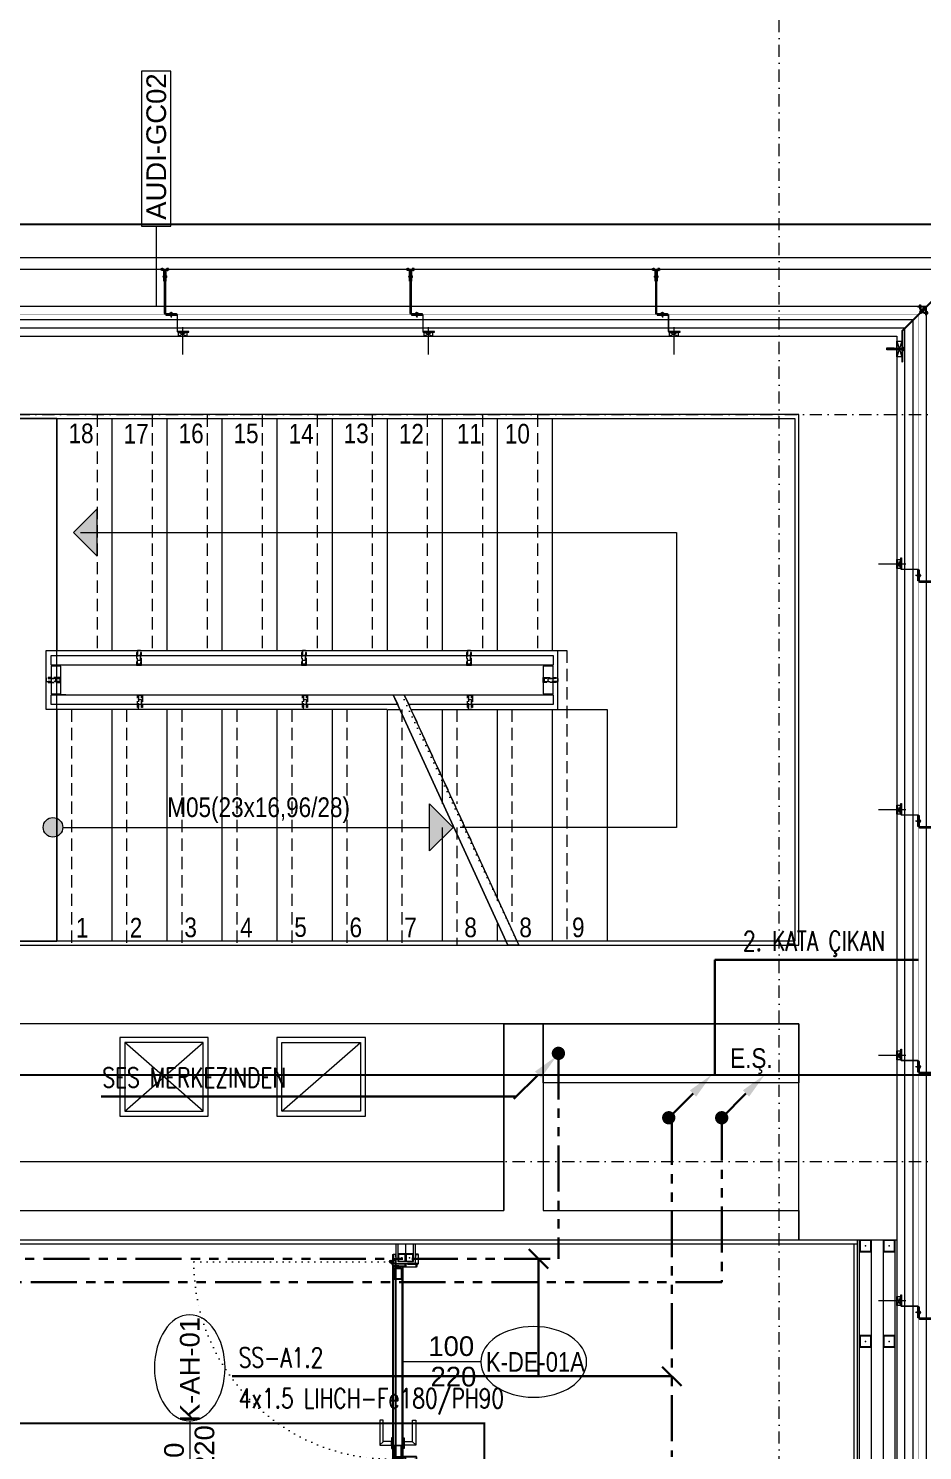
# Model space of a CAD drawing. Extents: x -1299 to 23780, y -3010 to 8106.
# Drawn here: x 10286 to 10741, y 2258 to 2982 of the extents above; entities that cross this region are included whole.
import ezdxf
from ezdxf.enums import TextEntityAlignment as Align

# ---------------------------------------------------------------- set-up
doc = ezdxf.new("R2010")
doc.units = 0
doc.header["$LTSCALE"] = 25
doc.header["$MEASUREMENT"] = 0
for name, pattern in [('DASHDOT2', [0.5, 0.25, -0.125, 0, -0.125]), ('DOT2', [0.125, 0, -0.125]), ('HIDDEN', [0.375, 0.25, -0.125]), ('HIDDEN2', [4.7625, 3.175, -1.5875]), ('PHANTOM2', [1.25, 0.625, -0.125, 0.125, -0.125, 0.125, -0.125])]:
    doc.linetypes.add(name, pattern=pattern)
doc.layers.get('0').update_dxf_attribs({"color": 9, "lineweight": 9})
for name, color, linetype, lineweight in [('00', 9, 'Continuous', 9), ('01', 9, 'Continuous', 9), ('06B', 9, 'Continuous', 9), ('06C', 9, 'Continuous', 9), ('06D', 9, 'Continuous', 9), ('10', 9, 'Continuous', 9), ('11', 9, 'Continuous', 9), ('14', 9, 'Continuous', 9), ('19', 9, 'Continuous', 9), ('19D', 9, 'DOT2', 9), ('20', 9, 'DOT2', 9), ('21', 9, 'Continuous', 9), ('22', 8, 'Continuous', 9), ('24', 9, 'DASHDOT2', 9), ('33', 9, 'BATTING', 9), ('35', 9, 'Continuous', 9), ('E-AŞAĞIDAN GELEN HAT', 7, 'Continuous', 30), ('E-KABLO', 7, 'Continuous', 30), ('E-YANGIN', 7, 'Continuous', 30), ('E-YAZI', 7, 'Continuous', 30), ('E-YUKARI ÇIKAN HAT', 7, 'Continuous', 30)]:
    doc.layers.add(name, color=color, linetype=linetype, lineweight=lineweight)
doc.styles.add('Arial', font='arial.ttf', dxfattribs={"height": 2.5})
doc.styles.add('ILGAZ', font='txttw.shx')
doc.styles.add('MuuM_TEXT-STANDART', font='ARIALN.TTF')
doc.linetypes.add('BATTING', pattern='A,0.0001,-0.1,[134,ltypeshp.shx,S=0.1,R=0,X=-0.1,Y=0],-0.2,[134,ltypeshp.shx,S=0.1,R=180,X=0.1,Y=0],-0.1', length=0.4001)

# ---------------------------------------------------------------- blocks, each defined once
blk = doc.blocks.new('0_doorno')
blk.add_lwpolyline([(4.5, 0), (12.5, 0)])
blk.add_ellipse((-0.89, 0), major_axis=(-5.39, 0), ratio=0.666667)
at = {"style": 'Arial'}
blk.add_attdef('YUKSEKLIK', text='', height=2, dxfattribs=at).set_placement((5, 12.3), align=Align.TOP_LEFT)
blk.add_attdef('KAPINO', text='', height=2, dxfattribs=at).set_placement((0, 0), align=Align.MIDDLE)
blk.add_attdef('GENISLIK', text='', height=2, dxfattribs=at).set_placement((5, -3.79), align=Align.BOTTOM_LEFT)
blk = doc.blocks.new('0_wallno')
blk.add_lwpolyline([(-7.84, 1.5), (7.94, 1.5), (7.94, -1.5), (-7.84, -1.5)], close=True)
blk.add_lwpolyline([(7.94, 0), (16.13, 0)])
at = {"style": 'Arial'}
blk.add_attdef('GENISLIK', text='', height=2, dxfattribs=at).set_placement((8.44, 0), align=Align.BOTTOM_LEFT)
blk.add_attdef('DUVARNO', text='', height=2, dxfattribs=at).set_placement((0, 0), align=Align.MIDDLE_CENTER)
blk.add_attdef('YUKSEKLIK', text='', height=2, dxfattribs=at).set_placement((8.44, -0.5), align=Align.TOP_LEFT)
blk = doc.blocks.new('p-lama profili')
at = {"layer": '20', "linetype": 'HIDDEN', "ltscale": 0.5}
blk.add_lwpolyline([(0.75, -0.45), (-0.75, -0.45), (-0.75, -6.5), (-1.25, -6.5), (-1.25, -0.45), (-1.25, -0.45), (-1.25, 0), (1.25, 0), (1.25, -0.45), (1.25, -0.45), (1.25, -6.5), (0.75, -6.5), (0.75, -0.45)], dxfattribs=at)
blk.add_lwpolyline([(-0.75, -2.5), (0.75, -2.5), (0.75, -7.5), (-0.75, -7.5)], close=True, dxfattribs=at)
blk = doc.blocks.new('gr-p-barel kilitli kapı kolu')
at = {"flags": 128}
for points in [[(-0.9, 0.8), (-0.9, 4.9), (-11.7, 4.9), (-11.7, 6.7), (0.9, 6.7), (0.9, 0.8)], [(-0.8, 5), (0.8, 6.6)]]:
    blk.add_lwpolyline(points, dxfattribs=at)
blk.add_lwpolyline([(-2.75, 0), (-2.75, 0.7), (2.75, 0.7), (2.75, 0)])
blk.add_lwpolyline([(-1.3, 0.7), (1.3, 0.7), (1.3, 0.8), (-1.3, 0.8)], close=True)
blk = doc.blocks.new('prf-scr2')
at = {"linetype": 'DOT2', "ltscale": 10}
blk.add_line((0, 0.19), (0, -1.06), dxfattribs=at)
for p, q in [((0.09, -0.24), (-0.09, -0.2)), ((-0.09, -0.24), (0.09, -0.28)), ((0.09, -0.32), (-0.09, -0.28)), ((-0.09, -0.32), (0.09, -0.36)), ((0.09, -0.4), (-0.09, -0.36)), ((-0.09, -0.4), (0.09, -0.44)), ((0.09, -0.48), (-0.09, -0.44)), ((-0.09, -0.48), (0.09, -0.52)), ((0.09, -0.56), (-0.09, -0.52)), ((-0.09, -0.56), (0.09, -0.6)), ((0.09, -0.64), (-0.09, -0.6)), ((-0.09, -0.64), (0.09, -0.68)), ((0.09, -0.72), (-0.09, -0.68)), ((-0.09, -0.72), (0.09, -0.76)), ((0.06, -0.84), (-0.08, -0.76)), ((-0.07, -0.8), (0.06, -0.84)), ((0.09, -0.17), (0, -0.15)), ((0, -0.18), (0.09, -0.2))]:
    blk.add_line(p, q)
blk.add_lwpolyline([(0.23, 0), (-0.23, 0), (-0.23, -0.01), (-0.12, -0.14), (0.12, -0.14), (0.23, -0.01), (0.23, 0)], close=True)
for points in [[(0.23, -0.01), (-0.23, -0.01)], [(-0.09, -0.14), (-0.09, -0.2), (-0.12, -0.22), (-0.12, -0.23), (-0.09, -0.24), (-0.09, -0.28), (-0.12, -0.3), (-0.12, -0.31), (-0.09, -0.32), (-0.09, -0.36), (-0.12, -0.38), (-0.12, -0.39), (-0.09, -0.4), (-0.09, -0.44), (-0.12, -0.46), (-0.12, -0.46), (-0.09, -0.48), (-0.09, -0.52), (-0.12, -0.54), (-0.12, -0.54), (-0.09, -0.56), (-0.09, -0.6), (-0.12, -0.62), (-0.12, -0.62), (-0.09, -0.64), (-0.09, -0.68), (-0.12, -0.69), (-0.12, -0.7), (-0.09, -0.72), (-0.09, -0.73), (-0.08, -0.76), (-0.1, -0.77), (-0.1, -0.78), (-0.07, -0.8), (-0.01, -0.94), (0, -0.95), (0.01, -0.94), (0.08, -0.76), (0.09, -0.76), (0.12, -0.74), (0.12, -0.73), (0.09, -0.72), (0.09, -0.68), (0.12, -0.66), (0.12, -0.66), (0.09, -0.64), (0.09, -0.6), (0.12, -0.58), (0.12, -0.58), (0.09, -0.56), (0.09, -0.52), (0.12, -0.5), (0.12, -0.5), (0.09, -0.48), (0.09, -0.44), (0.12, -0.43), (0.12, -0.42), (0.09, -0.4), (0.09, -0.36), (0.12, -0.35), (0.12, -0.34), (0.09, -0.32), (0.09, -0.28), (0.12, -0.27), (0.12, -0.26), (0.09, -0.24), (0.09, -0.2), (0.12, -0.19), (0.12, -0.18), (0.09, -0.17), (0.09, -0.14)]]:
    blk.add_lwpolyline(points)
blk = doc.blocks.new('K-SAC-01')
at = {"layer": '10'}
for points in [[(-4.6, 11.2, -0.414214), (-4.5, 11.3), (-0.1, 11.3, -0.414214), (0, 11.2), (0, 5.9), (0.2, 5.9), (0.2, 11.2, 0.414214), (-0.1, 11.5), (-4.5, 11.5, 0.414214), (-4.8, 11.2), (-4.8, 10.3, 0.414214), (-4.5, 10), (-3.4, 10), (-3.4, 10.2), (-4.5, 10.2, -0.414214), (-4.6, 10.3)], [(0.2, 10.3, -0.414214), (0.5, 10.6), (1.5, 10.6, -0.414214), (1.8, 10.3), (1.8, 3.9, -0.414214), (1.5, 3.6, -0.414214), (1.2, 3.9), (1.2, 4.8), (0.2, 4.8), (0.2, -1.2, -0.414214), (-0.1, -1.5), (-4.5, -1.5, -0.414214), (-4.8, -1.2), (-4.8, -0.3, -0.414214), (-4.5, 0), (-3.4, 0), (-3.4, -0.2), (-4.5, -0.2, 0.414214), (-4.6, -0.3), (-4.6, -1.2, 0.414214), (-4.5, -1.3), (-0.1, -1.3, 0.414214), (0, -1.2), (0, 5), (1.4, 5), (1.4, 3.9, 0.414214), (1.5, 3.8, 0.414214), (1.6, 3.9), (1.6, 10.3, 0.414214), (1.5, 10.4), (0.5, 10.4, 0.414214), (0.4, 10.3), (0.4, 9.4), (0.2, 9.4)], [(99.8, 10.3, 0.414214), (99.5, 10.6), (98.5, 10.6, 0.414214), (98.2, 10.3), (98.2, 3.9, 0.414214), (98.5, 3.6, 0.414214), (98.8, 3.9), (98.8, 4.8), (99.8, 4.8), (99.8, -1.2, 0.414214), (100.1, -1.5), (104.5, -1.5, 0.414214), (104.8, -1.2), (104.8, -0.3, 0.414214), (104.5, 0), (103.4, 0), (103.4, -0.2), (104.5, -0.2, -0.414214), (104.6, -0.3), (104.6, -1.2, -0.414214), (104.5, -1.3), (100.1, -1.3, -0.414214), (100, -1.2), (100, 5), (98.6, 5), (98.6, 3.9, -0.414214), (98.5, 3.8, -0.414214), (98.4, 3.9), (98.4, 10.3, -0.414214), (98.5, 10.4), (99.5, 10.4, -0.414214), (99.6, 10.3), (99.6, 9.4), (99.8, 9.4)], [(104.6, 11.2, 0.414214), (104.5, 11.3), (100.1, 11.3, 0.414214), (100, 11.2), (100, 5.9), (99.8, 5.9), (99.8, 11.2, -0.414214), (100.1, 11.5), (104.5, 11.5, -0.414214), (104.8, 11.2), (104.8, 10.3, -0.414214), (104.5, 10), (103.4, 10), (103.4, 10.2), (104.5, 10.2, 0.414214), (104.6, 10.3)], [(-0.38, -2.01), (1, -1.37), (1, 1.5), (1.2, 1.5), (1.2, -1.5), (-0.27, -2.18, -14.796002)]]:
    blk.add_lwpolyline(points, format="xyb", close=True, dxfattribs=at)
for points in [[(98.8, 0.15), (98.8, 2.15), (99.1, 2.15), (99.1, 3.19), (1.5, 3.19), (1.5, 2.15), (1.8, 2.15), (1.8, 0.15), (1.5, 0.15), (1.5, 1.85), (1.2, 1.85), (1.2, 3.49), (99.4, 3.49), (99.4, 1.85), (99.1, 1.85), (99.1, 0.15)], [(98.8, 2.15), (98.8, 0.15), (99.4, 0.15), (99.4, -1.5), (1.2, -1.5), (1.2, 0.15), (1.8, 0.15), (1.8, 2.15), (2.1, 2.15), (2.1, -0.15), (1.5, -0.15), (1.5, -1.2), (99.1, -1.2), (99.1, -0.15), (98.5, -0.15), (98.5, 2.15), (98.8, 2.15)]]:
    blk.add_lwpolyline(points, dxfattribs=at)
for points in [[(2.1, 3), (8.1, 3), (8.1, -1), (2.1, -1)], [(2.4, 2.7), (7.8, 2.7), (7.8, -0.7), (2.4, -0.7)], [(98.5, 3), (92.5, 3), (92.5, -1), (98.5, -1)], [(98.2, 2.7), (92.8, 2.7), (92.8, -0.7), (98.2, -0.7)]]:
    blk.add_lwpolyline(points, close=True, dxfattribs=at)
blk.add_circle((-0.95, -2.5), 0.55, dxfattribs=at)
at = {"layer": '20', "linetype": 'HIDDEN'}
for points in [[(-0.2, -1.3), (-0.2, 0), (-1.7, 0), (-1.7, -1.3)], [(-0.4, -1.99), (-0.4, -0.2), (-1.5, -0.2), (-1.5, -1.99)]]:
    blk.add_lwpolyline(points, dxfattribs=at)
at = {"layer": '20'}
blk.add_lwpolyline([(-0.95, -2.5), (-0.95, -102.85)], dxfattribs=at)
blk.add_arc((-0.95, -2.5), 100.35, 270, 1.51314, dxfattribs=at)
at = {"layer": '06B'}
blk.add_blockref('gr-p-barel kilitli kapı kolu', (91.4, 3.51), dxfattribs=at)
at = {"layer": '06B', "xscale": -1, "rotation": 180}
blk.add_blockref('gr-p-barel kilitli kapı kolu', (91.4, -1.51), dxfattribs=at)
at = {"layer": '10', "xscale": -1, "rotation": 90}
blk.add_blockref('prf-scr2', (1.5, 1), dxfattribs=at)
at = {"layer": '10', "rotation": 270}
blk.add_blockref('prf-scr2', (99.1, 1.22), dxfattribs=at)
blk = doc.blocks.new('p-cephe_kose profili')
at = {"linetype": 'Continuous', "lineweight": 13}
for p, q in [((-2.75, 12.75), (-3.15, 12.75)), ((-3.15, -2.87), (-3.15, 12.75)), ((-2.75, -3.03), (-2.75, 12.75)), ((-3.15, -2.87), (-30.14, -29.86)), ((-2.75, -3.03), (-29.86, -30.14)), ((-33.53, -32.82), (-28.58, -27.87)), ((-33.32, -33.03), (-28.37, -28.08)), ((-28.08, -28.37), (-33.03, -33.32)), ((-27.87, -28.58), (-32.82, -33.53)), ((-28.37, -28.08), (-28.58, -27.87)), ((-28.08, -28.37), (-27.87, -28.58)), ((-33.85, -33.57), (-40.45, -40.17)), ((-33.57, -33.85), (-40.17, -40.45)), ((-34, -30.65), (-34, -32.75)), ((-34, -30.65), (-33.7, -30.65)), ((-33.85, -33.57), (-30.14, -29.86)), ((-33.57, -33.85), (-33.85, -33.57)), ((-33.7, -30.65), (-33.7, -32.75)), ((-33.57, -33.85), (-29.86, -30.14)), ((-32.75, -33.7), (-30.65, -33.7)), ((-32.75, -34), (-30.65, -34)), ((-30.65, -34), (-30.65, -33.7)), ((-30.14, -29.86), (-29.86, -30.14)), ((-29.86, -30.14), (-30.14, -29.86)), ((-40.45, -40.17), (-40.17, -40.45))]:
    blk.add_line(p, q, dxfattribs=at)
at = {"linetype": 'Continuous', "lineweight": 5}
for p, q in [((-2.75, 2.25), (-0.25, 10.25)), ((-0.25, 2.25), (-2.75, 10.25)), ((-3.15, 6.69), (1.05, 6.69)), ((1.05, 5.81), (-3.15, 5.81)), ((-2.73, 6.25), (4.2, 6.25)), ((4.85, 6.62), (1.05, 6.62)), ((4.85, 5.88), (1.05, 5.88))]:
    blk.add_line(p, q, dxfattribs=at)
for p, q in [((-16.23, -12.06), (-13.36, -12.06)), ((-15.99, -11.97), (-15.95, -11.97)), ((-15.99, -12.15), (-15.95, -12.15)), ((-15.95, -11.97), (-15.95, -12.15)), ((-15.5, -12.68), (-15.5, -11.44)), ((-15.41, -11.82), (-15.23, -11.82)), ((-15.41, -12.3), (-15.32, -12.3)), ((-15.32, -12.3), (-15.14, -12.3)), ((-15.3, -12.02), (-15.28, -12.37)), ((-15.23, -11.82), (-15.05, -11.82)), ((-15.19, -11.74), (-15.1, -12.37)), ((-15.14, -12.3), (-14.96, -12.3)), ((-15.05, -11.82), (-14.87, -11.82)), ((-15.01, -11.74), (-14.92, -12.37)), ((-14.96, -12.3), (-14.78, -12.3)), ((-14.87, -11.82), (-14.69, -11.82)), ((-14.83, -11.74), (-14.74, -12.37)), ((-14.78, -12.3), (-14.6, -12.3)), ((-14.69, -11.82), (-14.51, -11.82)), ((-14.65, -11.74), (-14.56, -12.37)), ((-14.6, -12.3), (-14.42, -12.3)), ((-14.51, -11.82), (-14.33, -11.82)), ((-14.47, -11.74), (-14.38, -12.37)), ((-14.42, -12.3), (-14.24, -12.3)), ((-14.33, -11.82), (-13.6, -12.06)), ((-14.29, -11.74), (-14.2, -12.37)), ((-14.24, -12.3), (-13.6, -12.06)), ((-14.1, -11.79), (-14.03, -12.33)), ((-11.74, -14.3), (-12.37, -14.21)), ((-11.74, -14.48), (-12.37, -14.39)), ((-11.79, -14.11), (-12.33, -14.03)), ((-12.3, -14.25), (-12.06, -13.61)), ((-12.3, -14.43), (-12.3, -14.25)), ((-12.3, -14.61), (-12.3, -14.43)), ((-12.06, -16.24), (-12.06, -13.37)), ((-11.82, -14.34), (-12.06, -13.61)), ((-11.82, -14.52), (-11.82, -14.34)), ((-12.68, -15.51), (-11.44, -15.51)), ((-11.74, -14.66), (-12.37, -14.57)), ((-11.74, -14.84), (-12.37, -14.75)), ((-11.74, -15.02), (-12.37, -14.93)), ((-11.74, -15.2), (-12.37, -15.11)), ((-12.02, -15.31), (-12.37, -15.29)), ((-12.3, -14.79), (-12.3, -14.61)), ((-12.3, -14.97), (-12.3, -14.79)), ((-12.3, -15.15), (-12.3, -14.97)), ((-12.3, -15.33), (-12.3, -15.15)), ((-12.3, -15.42), (-12.3, -15.33)), ((-12.15, -15.99), (-12.15, -15.96)), ((-11.97, -15.96), (-12.15, -15.96)), ((-11.97, -15.99), (-11.97, -15.96)), ((-11.82, -14.7), (-11.82, -14.52)), ((-11.82, -14.88), (-11.82, -14.7)), ((-11.82, -15.06), (-11.82, -14.88)), ((-11.82, -15.24), (-11.82, -15.06)), ((-11.82, -15.42), (-11.82, -15.24))]:
    blk.add_line(p, q)
at = {"linetype": 'Continuous', "lineweight": 18}
for p, q in [((-15.25, -10.86), (-15.25, -14)), ((-15.25, -10.86), (-14.95, -10.86)), ((-14.95, -10.86), (-14.95, -14)), ((-14.78, -14.07), (-12.56, -11.86)), ((-14.57, -14.28), (-12.35, -12.07)), ((-12.07, -12.35), (-14.28, -14.57)), ((-11.86, -12.56), (-14.07, -14.78)), ((-12.35, -12.07), (-12.56, -11.86)), ((-12.07, -12.35), (-11.86, -12.56)), ((-14, -14.95), (-10.86, -14.95)), ((-14, -15.25), (-10.86, -15.25)), ((-10.86, -15.25), (-10.86, -14.95))]:
    blk.add_line(p, q, dxfattribs=at)
at = {"lineweight": 5}
for p, q in [((-13.02, -13.73), (-13.73, -13.02)), ((-13.29, -13.01), (-13.66, -13.38)), ((-13.65, -12.66), (-12.44, -13.86)), ((-13.29, -13.01), (-13.52, -13.23)), ((-13.52, -13.23), (-13.29, -13.01)), ((-13.29, -13.01), (-12.92, -12.64)), ((-13.29, -13.01), (-13.07, -12.79)), ((-13.07, -12.79), (-13.29, -13.01)), ((-12.57, -13.28), (-13.28, -12.57)), ((-12.8, -13.5), (-13.27, -13.98)), ((-12.8, -13.5), (-12.32, -13.03)), ((-28.94, -29.65), (-29.65, -28.94)), ((-29.22, -28.93), (-29.59, -29.3)), ((-29.57, -28.58), (-28.37, -29.78)), ((-29.22, -28.93), (-29.44, -29.16)), ((-29.44, -29.16), (-29.22, -28.93)), ((-29.22, -28.93), (-28.84, -28.56)), ((-29.22, -28.93), (-28.99, -28.71)), ((-28.99, -28.71), (-29.22, -28.93)), ((-28.5, -29.21), (-29.21, -28.5)), ((-34.6, -31.92), (-33.2, -31.92)), ((-34.1, -31.92), (-34.1, -31.37)), ((-34.1, -31.66), (-33.7, -31.66)), ((-34.1, -31.92), (-34.1, -32.47)), ((-34.1, -32.18), (-33.7, -32.18)), ((-33.7, -31.92), (-33.7, -31.48)), ((-33.7, -31.92), (-33.7, -31.66)), ((-33.7, -31.66), (-33.7, -31.92)), ((-33.7, -31.92), (-33.7, -32.36)), ((-33.7, -31.92), (-33.7, -32.18)), ((-33.7, -32.18), (-33.7, -31.92)), ((-31.92, -34.1), (-32.47, -34.1)), ((-31.92, -33.7), (-32.36, -33.7)), ((-31.92, -33.7), (-32.18, -33.7)), ((-32.18, -33.7), (-31.92, -33.7)), ((-32.18, -34.1), (-32.18, -33.7)), ((-31.22, -31.93), (-31.93, -31.22)), ((-31.92, -34.6), (-31.92, -33.2)), ((-31.92, -33.7), (-31.66, -33.7)), ((-31.92, -33.7), (-31.48, -33.7)), ((-31.66, -33.7), (-31.92, -33.7)), ((-31.92, -34.1), (-31.37, -34.1)), ((-31.49, -31.21), (-31.86, -31.58)), ((-31.85, -30.86), (-30.64, -32.06)), ((-31.49, -31.21), (-31.71, -31.43)), ((-31.71, -31.43), (-31.49, -31.21)), ((-31.66, -34.1), (-31.66, -33.7)), ((-31.49, -31.21), (-31.12, -30.84)), ((-31.49, -31.21), (-31.27, -30.99)), ((-31.27, -30.99), (-31.49, -31.21)), ((-30.77, -31.48), (-31.48, -30.77)), ((-31, -31.7), (-31.47, -32.18)), ((-31, -31.7), (-30.52, -31.23)), ((-28.72, -29.43), (-29.2, -29.91)), ((-28.72, -29.43), (-28.24, -28.95))]:
    blk.add_line(p, q, dxfattribs=at)
at = {"lineweight": 0}
blk.add_line((-34, -32.75), (-34, -30.75), dxfattribs=at)
at = {"linetype": 'Continuous', "lineweight": 5}
for points in [[(-2.75, 10.25), (-0.25, 10.25), (-0.25, 2.25), (-2.75, 2.25)], [(1.05, 6.75), (4.85, 6.75), (4.85, 5.75), (1.05, 5.75)]]:
    blk.add_lwpolyline(points, close=True, dxfattribs=at)
blk.add_lwpolyline([(-38.03, -37.75), (-37.75, -38.03)])
for centre, radius, start, end in [((-14.88, -12.06), 1.11, 166.64023, 175.47875), ((-14.88, -12.06), 1.11, 184.52125, 193.35977), ((-15.5, -11.91), 0.473, 90, 166.64023), ((-15.5, -12.21), 0.473, 193.35977, 270), ((-15.41, -11.73), 0.09, 180, 270), ((-15.41, -12.39), 0.09, 90, 180), ((-12.21, -15.51), 0.473, 180, 256.64023), ((-12.39, -15.42), 0.09, 270, 0), ((-12.06, -14.89), 1.11, 256.64023, 265.47875), ((-12.06, -14.89), 1.11, 274.52125, 283.35977), ((-11.73, -15.42), 0.09, 180, 270), ((-11.91, -15.51), 0.473, 283.35977, 360)]:
    blk.add_arc(centre, radius, start, end)
at = {"linetype": 'Continuous', "lineweight": 18}
for centre, radius, start, end in [((-14.85, -14), 0.4, 180, 315), ((-14.85, -14), 0.1, 180, 315), ((-14, -14.85), 0.4, 135, 270), ((-14, -14.85), 0.1, 135, 270)]:
    blk.add_arc(centre, radius, start, end, dxfattribs=at)
at = {"lineweight": 5}
for centre, radius, start, end in [((-13.35, -12.95), 0.57, 67.91943, 202.08057), ((-13.23, -13.07), 0.909, 267.07503, 2.92498), ((-29.27, -28.88), 0.57, 67.91943, 202.08057), ((-33.62, -31.92), 0.732, 131.19054, 228.80946), ((-33.83, -31.92), 0.46, 286.95738, 73.04263), ((-31.92, -33.62), 0.732, 221.19054, 318.80946), ((-31.92, -33.83), 0.46, 16.95737, 163.04262), ((-31.55, -31.15), 0.57, 67.91943, 202.08057), ((-31.43, -31.27), 0.909, 267.07503, 2.92498), ((-29.15, -29), 0.909, 267.07503, 2.92498)]:
    blk.add_arc(centre, radius, start, end, dxfattribs=at)
at = {"linetype": 'Continuous', "lineweight": 13}
for centre, radius, start, end in [((-33.6, -32.75), 0.4, 180, 315), ((-33.6, -32.75), 0.1, 180, 315), ((-32.75, -33.6), 0.4, 135, 270), ((-32.75, -33.6), 0.1, 135, 270)]:
    blk.add_arc(centre, radius, start, end, dxfattribs=at)
at = {"linetype": 'Continuous', "lineweight": 5}
blk.add_rational_spline([(-3.15, 7.25), (-3.22, 7.25), (-3.29, 7.25), (-3.63, 7.25), (-3.68, 6.91), (-3.7, 6.83), (-3.71, 6.75), (-3.79, 6.25), (-3.71, 5.75), (-3.7, 5.67), (-3.68, 5.59), (-3.63, 5.25), (-3.29, 5.25), (-3.22, 5.25), (-3.15, 5.25), (-3.15, 6.25), (-3.15, 7.25)], [1, 1, 1, 0.760917374327, 1, 1, 1, 1, 1, 1, 1, 0.760917374327, 1, 1, 1, 1, 1], degree=2, knots=[0, 0, 0, 1, 1, 2, 2, 3, 3, 4, 4, 5, 5, 6, 6, 7, 7, 8, 8, 8], dxfattribs=at)
blk = doc.blocks.new('p- alum kaplama profil')
at = {"lineweight": 13}
blk.add_lwpolyline([(7.12, 12.59), (7.12, 26.49)], dxfattribs=at)
at = {"lineweight": 18}
blk.add_lwpolyline([(4.09, 6.16), (-1.41, 6.16), (-1.41, 6.46), (4.09, 6.46, 0.414214), (4.29, 6.66), (4.29, 14.66, -0.414214), (4.79, 15.16), (10.29, 15.16), (10.29, 14.86), (4.79, 14.86, 0.414214), (4.59, 14.66), (4.59, 6.66, -0.414214)], format="xyb", close=True, dxfattribs=at)
at = {"lineweight": 5}
blk.add_lwpolyline([(9.44, 15.16), (4.79, 15.16), (4.79, 17.16), (9.44, 17.16)], close=True, dxfattribs=at)
for points in [[(4.79, 15.16), (9.44, 17.16)], [(9.44, 15.16), (4.79, 17.16)]]:
    blk.add_lwpolyline(points, dxfattribs=at)
blk.add_lwpolyline([(-2.06, 5.56), (-2.06, -2.34), (-2.06, -15.69), (-1.66, -15.69), (-1.66, -2.34), (-1.66, 5.56), (-1.66, 5.56), (-1.66, 5.57), (-1.66, 5.57), (-1.66, 5.58), (-1.66, 5.58), (-1.65, 5.59), (-1.65, 5.59), (-1.65, 5.59), (-1.65, 5.6), (-1.65, 5.6), (-1.64, 5.61), (-1.64, 5.61), (-1.64, 5.62), (-1.64, 5.62), (-1.63, 5.62), (-1.63, 5.63), (-1.63, 5.63), (-1.62, 5.63), (-1.62, 5.64), (-1.61, 5.64), (-1.61, 5.64), (-1.61, 5.64), (-1.6, 5.65), (-1.6, 5.65), (-1.59, 5.65), (-1.59, 5.65), (-1.58, 5.65), (-1.58, 5.65), (-1.57, 5.66), (-1.57, 5.66), (-1.56, 5.66), (-1.56, 5.66), (3.94, 5.66), (3.94, 6.06), (-1.56, 6.06), (-1.58, 6.06), (-1.61, 6.05), (-1.63, 6.05), (-1.66, 6.05), (-1.68, 6.04), (-1.7, 6.03), (-1.73, 6.03), (-1.75, 6.02), (-1.77, 6.01), (-1.79, 6), (-1.82, 5.99), (-1.84, 5.97), (-1.86, 5.96), (-1.88, 5.94), (-1.89, 5.93), (-1.91, 5.91), (-1.93, 5.89), (-1.95, 5.87), (-1.96, 5.85), (-1.97, 5.83), (-1.99, 5.81), (-2, 5.79), (-2.01, 5.77), (-2.02, 5.75), (-2.03, 5.72), (-2.04, 5.7), (-2.04, 5.68), (-2.05, 5.65), (-2.05, 5.63), (-2.06, 5.61), (-2.06, 5.58)], close=True)
blk.add_lwpolyline([(-1.66, -2.34), (-2.06, -2.34)])
for points in [[(-2.36, -10.84), (-2.36, -16.39), (-2.36, -16.39, -0.414214), (-2.51, -16.54), (-2.51, -16.54), (-4.06, -16.54), (-4.06, -16.84), (-2.51, -16.84), (-2.51, -16.84, 0.414214), (-2.06, -16.39), (-2.06, -10.84)], [(-1.36, -10.84), (-1.66, -10.84), (-1.66, -16.39, 0.414214), (-1.21, -16.84), (-1.21, -16.84), (0.34, -16.84), (0.34, -16.54), (-1.21, -16.54), (-1.21, -16.54, -0.414214), (-1.36, -16.39), (-1.36, -16.39)]]:
    blk.add_lwpolyline(points, format="xyb", close=True)
for points in [[(1.05, 6.91, -10), (1.29, 7.56, -10)], [(1.29, 4.93, -10), (1.29, 7.8, -10)], [(1.53, 6.82, -10), (1.29, 7.56, -10)], [(0.67, 5.66, -10), (1.91, 5.66, -10)], [(0.67, 5.66, -10), (0.67, 5.64, -10), (0.67, 5.62, -10), (0.67, 5.6, -10), (0.68, 5.58, -10), (0.68, 5.56, -10), (0.69, 5.54, -10), (0.69, 5.52, -10), (0.7, 5.5, -10), (0.7, 5.48, -10), (0.71, 5.46, -10), (0.72, 5.45, -10), (0.73, 5.43, -10), (0.74, 5.41, -10), (0.75, 5.4, -10), (0.76, 5.38, -10), (0.77, 5.36, -10), (0.79, 5.35, -10), (0.8, 5.33, -10), (0.81, 5.32, -10), (0.83, 5.31, -10), (0.84, 5.29, -10), (0.86, 5.28, -10), (0.87, 5.27, -10), (0.89, 5.26, -10), (0.91, 5.25, -10), (0.92, 5.24, -10), (0.94, 5.23, -10), (0.96, 5.22, -10), (0.98, 5.21, -10), (1, 5.21, -10), (1.02, 5.2, -10), (1.03, 5.2, -10)], [(0.96, 5.66, -10), (0.97, 5.66, -10), (0.97, 5.66, -10), (0.97, 5.66, -10), (0.98, 5.66, -10), (0.98, 5.66, -10), (0.99, 5.66, -10), (0.99, 5.66, -10), (1, 5.66, -10), (1, 5.67, -10), (1, 5.67, -10), (1.01, 5.67, -10), (1.01, 5.67, -10), (1.01, 5.67, -10), (1.02, 5.68, -10), (1.02, 5.68, -10), (1.02, 5.68, -10), (1.03, 5.69, -10), (1.03, 5.69, -10), (1.03, 5.69, -10), (1.04, 5.7, -10), (1.04, 5.7, -10), (1.04, 5.7, -10), (1.04, 5.71, -10), (1.04, 5.71, -10), (1.05, 5.72, -10), (1.05, 5.72, -10), (1.05, 5.72, -10), (1.05, 5.73, -10), (1.05, 5.73, -10), (1.05, 5.74, -10), (1.05, 5.74, -10), (1.05, 5.75, -10)], [(1.61, 6.87, -10), (0.98, 6.96, -10)], [(1.33, 5.85, -10), (0.98, 5.88, -10)], [(1.56, 7.05, -10), (1.02, 7.13, -10)], [(1.03, 5.2, -10), (1.04, 5.2, -10), (1.05, 5.19, -10), (1.05, 5.19, -10), (1.06, 5.19, -10), (1.06, 5.19, -10), (1.07, 5.19, -10), (1.07, 5.19, -10), (1.08, 5.19, -10), (1.08, 5.19, -10), (1.09, 5.19, -10), (1.09, 5.18, -10), (1.1, 5.18, -10), (1.1, 5.18, -10), (1.11, 5.18, -10), (1.11, 5.18, -10), (1.12, 5.18, -10), (1.12, 5.18, -10), (1.13, 5.18, -10), (1.13, 5.18, -10), (1.14, 5.18, -10), (1.15, 5.18, -10), (1.15, 5.18, -10), (1.16, 5.17, -10), (1.16, 5.17, -10), (1.17, 5.17, -10), (1.17, 5.17, -10), (1.18, 5.17, -10), (1.18, 5.17, -10), (1.19, 5.17, -10), (1.19, 5.17, -10), (1.2, 5.17, -10), (1.2, 5.17, -10)], [(1.05, 5.83, -10), (1.05, 6.01, -10)], [(1.05, 5.75, -10), (1.05, 5.83, -10)], [(1.2, 5.17, -10), (1.2, 5.2, -10)], [(1.38, 5.2, -10), (1.2, 5.2, -10)], [(1.29, 6.16, -10), (1.29, 6.26, -10)], [(1.38, 5.17, -10), (1.38, 5.2, -10)], [(1.38, 5.17, -10), (1.38, 5.17, -10), (1.39, 5.17, -10), (1.39, 5.17, -10), (1.4, 5.17, -10), (1.41, 5.17, -10), (1.41, 5.17, -10), (1.42, 5.17, -10), (1.42, 5.17, -10), (1.43, 5.17, -10), (1.43, 5.18, -10), (1.44, 5.18, -10), (1.44, 5.18, -10), (1.45, 5.18, -10), (1.45, 5.18, -10), (1.46, 5.18, -10), (1.46, 5.18, -10), (1.47, 5.18, -10), (1.47, 5.18, -10), (1.48, 5.18, -10), (1.48, 5.18, -10), (1.49, 5.18, -10), (1.5, 5.19, -10), (1.5, 5.19, -10), (1.51, 5.19, -10), (1.51, 5.19, -10), (1.52, 5.19, -10), (1.52, 5.19, -10), (1.53, 5.19, -10), (1.53, 5.19, -10), (1.54, 5.19, -10), (1.54, 5.2, -10), (1.55, 5.2, -10)], [(1.53, 5.75, -10), (1.53, 5.92, -10)], [(1.53, 5.75, -10), (1.53, 5.74, -10), (1.53, 5.74, -10), (1.53, 5.73, -10), (1.53, 5.73, -10), (1.53, 5.72, -10), (1.54, 5.72, -10), (1.54, 5.72, -10), (1.54, 5.71, -10), (1.54, 5.71, -10), (1.54, 5.7, -10), (1.54, 5.7, -10), (1.55, 5.7, -10), (1.55, 5.69, -10), (1.55, 5.69, -10), (1.55, 5.69, -10), (1.56, 5.68, -10), (1.56, 5.68, -10), (1.56, 5.68, -10), (1.57, 5.67, -10), (1.57, 5.67, -10), (1.58, 5.67, -10), (1.58, 5.67, -10), (1.58, 5.67, -10), (1.59, 5.66, -10), (1.59, 5.66, -10), (1.6, 5.66, -10), (1.6, 5.66, -10), (1.6, 5.66, -10), (1.61, 5.66, -10), (1.61, 5.66, -10), (1.62, 5.66, -10), (1.62, 5.66, -10)], [(1.55, 5.2, -10), (1.57, 5.2, -10), (1.59, 5.21, -10), (1.6, 5.21, -10), (1.62, 5.22, -10), (1.64, 5.23, -10), (1.66, 5.24, -10), (1.68, 5.25, -10), (1.69, 5.26, -10), (1.71, 5.27, -10), (1.73, 5.28, -10), (1.74, 5.29, -10), (1.76, 5.31, -10), (1.77, 5.32, -10), (1.78, 5.33, -10), (1.8, 5.35, -10), (1.81, 5.36, -10), (1.82, 5.38, -10), (1.83, 5.4, -10), (1.84, 5.41, -10), (1.85, 5.43, -10), (1.86, 5.45, -10), (1.87, 5.46, -10), (1.88, 5.48, -10), (1.89, 5.5, -10), (1.89, 5.52, -10), (1.9, 5.54, -10), (1.9, 5.56, -10), (1.9, 5.58, -10), (1.91, 5.6, -10), (1.91, 5.62, -10), (1.91, 5.64, -10), (1.91, 5.66, -10)], [(-2.86, -13.04, 0), (-0.86, -13.04, 0)], [(-2.36, -12.52, 0), (-2.4, -12.53, 0), (-2.43, -12.56, 0), (-2.47, -12.58, 0), (-2.5, -12.6, 0), (-2.53, -12.63, 0), (-2.56, -12.66, 0), (-2.59, -12.69, 0), (-2.61, -12.73, 0), (-2.63, -12.76, 0), (-2.65, -12.8, 0), (-2.67, -12.84, 0), (-2.68, -12.88, 0), (-2.69, -12.92, 0), (-2.7, -12.96, 0), (-2.71, -13, 0), (-2.71, -13.04, 0), (-2.71, -13.08, 0), (-2.7, -13.13, 0), (-2.69, -13.17, 0), (-2.68, -13.21, 0), (-2.67, -13.25, 0), (-2.65, -13.28, 0), (-2.63, -13.32, 0), (-2.61, -13.36, 0), (-2.59, -13.39, 0), (-2.56, -13.42, 0), (-2.53, -13.45, 0), (-2.5, -13.48, 0), (-2.47, -13.51, 0), (-2.43, -13.53, 0), (-2.4, -13.55, 0), (-2.36, -13.57, 0)], [(-2.36, -13.04, 0), (-2.36, -12.52, 0)], [(-2.36, -13.04, 0), (-2.36, -12.73, 0)], [(-2.36, -12.73, 0), (-2.36, -13.04, 0)], [(-1.36, -12.73, 0), (-2.36, -12.73, 0)], [(-2.36, -13.04, 0), (-2.36, -13.36, 0)], [(-2.36, -13.04, 0), (-2.36, -13.57, 0)], [(-2.36, -13.36, 0), (-2.36, -13.04, 0)], [(-1.36, -13.36, 0), (-2.36, -13.36, 0)], [(-1.36, -13.04, 0), (-1.36, -12.37, 0)], [(-1.36, -13.72, 0), (-1.32, -13.68, 0), (-1.29, -13.65, 0), (-1.26, -13.61, 0), (-1.23, -13.58, 0), (-1.2, -13.54, 0), (-1.18, -13.5, 0), (-1.16, -13.45, 0), (-1.14, -13.41, 0), (-1.12, -13.37, 0), (-1.1, -13.32, 0), (-1.09, -13.28, 0), (-1.08, -13.23, 0), (-1.07, -13.18, 0), (-1.06, -13.14, 0), (-1.06, -13.09, 0), (-1.06, -13.04, 0), (-1.06, -12.99, 0), (-1.06, -12.95, 0), (-1.07, -12.9, 0), (-1.08, -12.85, 0), (-1.09, -12.81, 0), (-1.1, -12.76, 0), (-1.12, -12.72, 0), (-1.14, -12.67, 0), (-1.16, -12.63, 0), (-1.18, -12.59, 0), (-1.2, -12.55, 0), (-1.23, -12.51, 0), (-1.26, -12.47, 0), (-1.29, -12.43, 0), (-1.32, -12.4, 0), (-1.36, -12.37, 0)], [(-1.36, -13.04, 0), (-1.36, -13.72, 0)], [(-3.84, -17.04, 0), (-3.81, -17.07, 0), (-3.78, -17.1, 0), (-3.75, -17.12, 0), (-3.72, -17.15, 0), (-3.69, -17.17, 0), (-3.66, -17.19, 0), (-3.62, -17.21, 0), (-3.59, -17.23, 0), (-3.55, -17.24, 0), (-3.52, -17.26, 0), (-3.48, -17.27, 0), (-3.44, -17.28, 0), (-3.4, -17.28, 0), (-3.36, -17.29, 0), (-3.32, -17.29, 0), (-3.29, -17.29, 0), (-3.25, -17.29, 0), (-3.21, -17.29, 0), (-3.17, -17.28, 0), (-3.13, -17.28, 0), (-3.09, -17.27, 0), (-3.06, -17.26, 0), (-3.02, -17.24, 0), (-2.98, -17.23, 0), (-2.95, -17.21, 0), (-2.91, -17.19, 0), (-2.88, -17.17, 0), (-2.85, -17.15, 0), (-2.82, -17.12, 0), (-2.79, -17.1, 0), (-2.76, -17.07, 0), (-2.73, -17.04, 0)], [(-3.29, -17.04, 0), (-3.84, -17.04, 0)], [(-2.85, -16.54, 0), (-2.86, -16.51, 0), (-2.87, -16.47, 0), (-2.89, -16.44, 0), (-2.91, -16.41, 0), (-2.93, -16.38, 0), (-2.96, -16.35, 0), (-2.98, -16.33, 0), (-3.01, -16.31, 0), (-3.04, -16.29, 0), (-3.07, -16.27, 0), (-3.11, -16.25, 0), (-3.14, -16.24, 0), (-3.18, -16.23, 0), (-3.21, -16.22, 0), (-3.25, -16.22, 0), (-3.29, -16.22, 0), (-3.32, -16.22, 0), (-3.36, -16.22, 0), (-3.39, -16.23, 0), (-3.43, -16.24, 0), (-3.46, -16.25, 0), (-3.5, -16.27, 0), (-3.53, -16.29, 0), (-3.56, -16.31, 0), (-3.59, -16.33, 0), (-3.61, -16.35, 0), (-3.64, -16.38, 0), (-3.66, -16.41, 0), (-3.68, -16.44, 0), (-3.7, -16.47, 0), (-3.71, -16.51, 0), (-3.73, -16.54, 0)], [(-3.29, -16.54, 0), (-3.73, -16.54, 0)], [(-3.29, -16.54, 0), (-3.55, -16.54, 0)], [(-3.55, -16.54, 0), (-3.29, -16.54, 0)], [(-3.55, -17.04, 0), (-3.55, -16.54, 0)], [(-3.29, -17.54, 0), (-3.29, -16.04, 0)], [(-3.29, -16.54, 0), (-2.85, -16.54, 0)], [(-3.29, -16.54, 0), (-3.03, -16.54, 0)], [(-3.03, -16.54, 0), (-3.29, -16.54, 0)], [(-3.29, -17.04, 0), (-2.73, -17.04, 0)], [(-3.03, -17.04, 0), (-3.03, -16.54, 0)], [(-0.56, -17.04, 0), (-1.11, -17.04, 0)], [(0, -17.04, 0), (-0.03, -17.07, 0), (-0.06, -17.1, 0), (-0.09, -17.12, 0), (-0.12, -17.15, 0), (-0.15, -17.17, 0), (-0.18, -17.19, 0), (-0.22, -17.21, 0), (-0.25, -17.23, 0), (-0.29, -17.24, 0), (-0.33, -17.26, 0), (-0.36, -17.27, 0), (-0.4, -17.28, 0), (-0.44, -17.28, 0), (-0.48, -17.29, 0), (-0.52, -17.29, 0), (-0.56, -17.29, 0), (-0.59, -17.29, 0), (-0.63, -17.29, 0), (-0.67, -17.28, 0), (-0.71, -17.28, 0), (-0.75, -17.27, 0), (-0.79, -17.26, 0), (-0.82, -17.24, 0), (-0.86, -17.23, 0), (-0.89, -17.21, 0), (-0.93, -17.19, 0), (-0.96, -17.17, 0), (-0.99, -17.15, 0), (-1.02, -17.12, 0), (-1.05, -17.1, 0), (-1.08, -17.07, 0), (-1.11, -17.04, 0)], [(-1, -16.54, 0), (-0.98, -16.51, 0), (-0.97, -16.47, 0), (-0.95, -16.44, 0), (-0.93, -16.41, 0), (-0.91, -16.38, 0), (-0.88, -16.35, 0), (-0.86, -16.33, 0), (-0.83, -16.31, 0), (-0.8, -16.29, 0), (-0.77, -16.27, 0), (-0.73, -16.25, 0), (-0.7, -16.24, 0), (-0.66, -16.23, 0), (-0.63, -16.22, 0), (-0.59, -16.22, 0), (-0.56, -16.22, 0), (-0.52, -16.22, 0), (-0.48, -16.22, 0), (-0.45, -16.23, 0), (-0.41, -16.24, 0), (-0.38, -16.25, 0), (-0.34, -16.27, 0), (-0.31, -16.29, 0), (-0.28, -16.31, 0), (-0.25, -16.33, 0), (-0.23, -16.35, 0), (-0.2, -16.38, 0), (-0.18, -16.41, 0), (-0.16, -16.44, 0), (-0.14, -16.47, 0), (-0.13, -16.51, 0), (-0.12, -16.54, 0)], [(-0.56, -16.54, 0), (-1, -16.54, 0)], [(-0.56, -16.54, 0), (-0.82, -16.54, 0)], [(-0.82, -16.54, 0), (-0.56, -16.54, 0)], [(-0.82, -17.04, 0), (-0.82, -16.54, 0)], [(-0.56, -17.54, 0), (-0.56, -16.04, 0)], [(-0.56, -16.54, 0), (-0.3, -16.54, 0)], [(-0.56, -16.54, 0), (-0.12, -16.54, 0)], [(-0.3, -16.54, 0), (-0.56, -16.54, 0)], [(-0.56, -17.04, 0), (0, -17.04, 0)], [(-0.3, -17.04, 0), (-0.3, -16.54, 0)]]:
    blk.add_polyline3d(points)
blk = doc.blocks.new('Prf-40x40')
for points in [[(1.5, -2), (-1.5, -2, -0.414214), (-2, -1.5), (-2, 1.5, -0.414214), (-1.5, 2), (1.5, 2, -0.414214), (2, 1.5), (2, -1.5, -0.414214)], [(1.5, -1.7), (-1.5, -1.7, -0.414214), (-1.7, -1.5), (-1.7, 1.5, -0.414214), (-1.5, 1.7), (1.5, 1.7, -0.414214), (1.7, 1.5), (1.7, -1.5, -0.414214)]]:
    blk.add_lwpolyline(points, format="xyb", close=True)
blk.add_point((0, 0))
blk = doc.blocks.new('prf-60x60')
for points in [[(-2.5, -6), (2.5, -6, 0.414214), (3, -5.5), (3, -0.5, 0.414214), (2.5, 0), (-2.5, 0, 0.414214), (-3, -0.5), (-3, -5.5, 0.414214)], [(-2.5, -5.7), (2.5, -5.7, 0.414214), (2.7, -5.5), (2.7, -0.5, 0.414214), (2.5, -0.3), (-2.5, -0.3, 0.414214), (-2.7, -0.5), (-2.7, -5.5, 0.414214)]]:
    blk.add_lwpolyline(points, format="xyb", close=True)
at = {"color": 252}
blk.add_point((0, -3), dxfattribs=at)
blk = doc.blocks.new('100_YUKARI ÇIKAN HAT')
at = {"layer": 'E-YUKARI ÇIKAN HAT', "color": 3, "linetype": 'Continuous'}
blk.add_line((2.47, 2.47), (0, 0), dxfattribs=at)
at = {"layer": 'E-YUKARI ÇIKAN HAT', "color": 4, "linetype": 'Continuous', "const_width": 0.675}
blk.add_lwpolyline([(-0.34, 0, 1), (0.34, 0, 1)], format="xyb", close=True, dxfattribs=at)
at = {"layer": 'E-YUKARI ÇIKAN HAT', "color": 3, "linetype": 'Continuous'}
blk.add_solid([(2.15, 2.79), (2.79, 2.15), (4.38, 4.38)], dxfattribs=at)
blk = doc.blocks.new('100_AŞAĞIDAN GELEN HAT')
at = {"layer": 'E-AŞAĞIDAN GELEN HAT', "color": 3, "linetype": 'Continuous'}
blk.add_line((-2.07, -2.17), (-4.55, -4.64), dxfattribs=at)
at = {"layer": 'E-AŞAĞIDAN GELEN HAT', "color": 4, "linetype": 'Continuous', "const_width": 0.675}
blk.add_lwpolyline([(-0.34, 0, 1), (0.34, 0, 1)], format="xyb", close=True, dxfattribs=at)
at = {"layer": 'E-AŞAĞIDAN GELEN HAT', "color": 3, "linetype": 'Continuous'}
blk.add_solid([(-2.39, -1.85), (-1.76, -2.49), (-0.16, -0.26)], dxfattribs=at)

msp = doc.modelspace()

# ---------------------------------------------------------------- hatches: boundary and pattern name
at = {"layer": '19'}
h = msp.add_hatch(color=256, dxfattribs=at)
h.dxf.hatch_style = 1
h.paths.add_polyline_path([(10320.5, 2713), (10320.5, 2737), (10308.48, 2725)])
h = msp.add_hatch(color=256, dxfattribs=at)
h.dxf.hatch_style = 1
h.paths.add_polyline_path([(10489.56, 2563), (10489.56, 2587), (10501.58, 2575)])
h = msp.add_hatch(color=256, dxfattribs=at)
h.dxf.hatch_style = 1
edge = h.paths.add_edge_path()
edge.add_arc((10298, 2575), 5, -90, 270)

# ---------------------------------------------------------------- linework, layer by layer
at = {"layer": '00'}
for points in [[(10247.5, 2380), (10527.5, 2380), (10527.5, 2475), (10547.5, 2475), (10547.5, 2380), (10677.5, 2380), (10677.5, 2365), (10232.5, 2365)], [(10527.5, 2475), (10527.5, 2380)], [(10547.5, 2475), (10547.5, 2380)]]:
    msp.add_lwpolyline(points, dxfattribs=at)
at = {"layer": '01'}
msp.add_lwpolyline([(10247.5, 2825), (10727.5, 2825), (10727.5, 2365), (10677.5, 2365), (10677.5, 2475), (10287.5, 2475), (10287.5, 2475), (10247.5, 2475), (10247.5, 2515), (10677.5, 2515), (10677.5, 2785), (10247.5, 2785)], close=True, dxfattribs=at)
at = {"layer": '06B'}
for points in [[(10552.5, 2657.5), (10304.5, 2657.5), (10297, 2657.5), (10297, 2662.5), (10550, 2662.5), (10552.5, 2662.5), (10552.5, 2657.5)], [(10302, 2657), (10297, 2657), (10297, 2643), (10302, 2643), (10302, 2657)], [(10550, 2662.5), (10552.5, 2662.5)], [(10473.45, 2637.5), (10297, 2637.5), (10297, 2637.5), (10297, 2640), (10297, 2642.5), (10471.17, 2642.5), (10473.45, 2637.5)], [(10304.5, 2642.5), (10297, 2642.5)], [(10550, 2642.5), (10552.5, 2642.5), (10552.5, 2637.5), (10479.04, 2637.5), (10476.76, 2642.5), (10550, 2642.5), (10550, 2642.5)]]:
    msp.add_lwpolyline(points, dxfattribs=at)
msp.add_lwpolyline([(10547.5, 2657), (10547.5, 2643), (10552.5, 2643), (10552.5, 2657)], close=True, dxfattribs=at)
at = {"layer": '06C'}
msp.add_line((7067.5, 2865), (10767.5, 2865), dxfattribs=at)
at = {"layer": '06D'}
for points in [[(10742.5, 1990.05), (10742.5, 2840), (9855, 2840)], [(10735.7, 1998.05), (10735.71, 2833.2), (9855, 2833.25)], [(10547.5, 2475), (10677.5, 2475), (10677.5, 2445), (10547.5, 2445), (10547.5, 2475)], [(10374.5, 2430.5), (10334.5, 2465.5)], [(10334.5, 2430.5), (10374.5, 2465.5)], [(10414.5, 2430.5), (10454.5, 2465.5)], [(10477.5, 2357.5), (10477.5, 2363)], [(10720.5, 2365), (10720.5, 2016.45), (10714.5, 2016.45), (10714.5, 2365)]]:
    msp.add_lwpolyline(points, dxfattribs=at)
for points in [[(10142.5, 2405), (10527.5, 2405), (10527.5, 2475), (10142.5, 2475)], [(10332, 2428), (10377, 2428), (10377, 2468), (10332, 2468)], [(10412, 2428), (10457, 2428), (10457, 2468), (10412, 2468)], [(10334.5, 2430.5), (10374.5, 2430.5), (10374.5, 2465.5), (10334.5, 2465.5)], [(10454.5, 2430.5), (10414.5, 2430.5), (10414.5, 2465.5), (10454.5, 2465.5)]]:
    msp.add_lwpolyline(points, close=True, dxfattribs=at)
at = {"layer": '10'}
msp.add_line((8088.98, 2859), (10761.5, 2859), dxfattribs=at)
at = {"layer": '10', "const_width": 0.1}
msp.add_lwpolyline([(10738.5, 1990.05), (10738.5, 2836), (9848.37, 2836)], dxfattribs=at)
at = {"layer": '11'}
for points in [[(10472.5, 2363), (10472.5, 2353), (10482.5, 2353), (10482.5, 2363)], [(10473.5, 2363), (10473.5, 2354), (10481.5, 2354), (10481.5, 2363)], [(10727.5, 2365), (10727.5, 2009.45), (10707.5, 2009.45), (10707.5, 2365)], [(10726.5, 2365), (10726.5, 2010.45), (10708.5, 2010.45), (10708.5, 2365)]]:
    msp.add_lwpolyline(points, dxfattribs=at)
at = {"layer": '14'}
for points in [[(10245.5, 2783), (10675.5, 2783), (10675.5, 2517), (10245.5, 2517)], [(10232.5, 2365), (10232.5, 2363), (10707.5, 2363), (10707.5, 2365)]]:
    msp.add_lwpolyline(points, dxfattribs=at)
at = {"layer": '19', "linetype": 'Continuous'}
for points in [[(10328, 2783), (10328, 2665)], [(10356, 2783), (10356, 2665)], [(10384, 2783), (10384, 2665)], [(10412, 2783), (10412, 2665)], [(10440, 2783), (10440, 2665)], [(10468, 2783), (10468, 2665)], [(10496, 2783), (10496, 2665)], [(10524, 2783), (10524, 2665)], [(10552, 2783), (10552, 2665)], [(10300, 2635), (10294.5, 2635), (10294.5, 2665), (10557.5, 2665)], [(10555, 2635), (10555, 2665)], [(10440, 2635), (10300, 2635), (10300, 2517)], [(10468, 2635), (10328, 2635), (10328, 2517)], [(10356, 2635), (10356, 2517)], [(10384, 2635), (10384, 2517)], [(10412, 2635), (10412, 2517)], [(10440, 2635), (10440, 2517)], [(10468, 2635), (10468, 2517)], [(10468.5, 2635), (10474.55, 2635)], [(10480.14, 2635), (10552, 2635)], [(10496, 2635), (10496, 2586.98)], [(10524, 2635), (10524, 2537.69)], [(10552, 2635), (10552, 2517)], [(10496, 2575), (10496, 2517)], [(10524, 2525.93), (10524, 2517)]]:
    msp.add_lwpolyline(points, dxfattribs=at)
at = {"layer": '19'}
for points in [[(10320.5, 2713), (10320.5, 2737), (10308.48, 2725)], [(10489.56, 2563), (10489.56, 2587), (10501.58, 2575)]]:
    msp.add_lwpolyline(points, close=True, dxfattribs=at)
for points in [[(10312.02, 2725), (10615.25, 2725), (10615.25, 2575), (10505.14, 2575)], [(10471.17, 2642.5), (10476.76, 2642.5), (10535.09, 2515), (10529.5, 2515), (10471.17, 2642.5)], [(10471.17, 2642.5), (10529.5, 2515)], [(10471.17, 2642.5), (10529.5, 2515)], [(10303, 2575), (10489.56, 2575), (10489.56, 2575)]]:
    msp.add_lwpolyline(points, dxfattribs=at)
msp.add_circle((10298, 2575), 5, dxfattribs=at)
msp.add_circle((10298, 2575), 5, dxfattribs=at)
at = {"layer": '19D', "linetype": 'HIDDEN'}
for points in [[(10320.5, 2785), (10320.5, 2665)], [(10348.5, 2785), (10348.5, 2665)], [(10376.5, 2785), (10376.5, 2665)], [(10404.5, 2785), (10404.5, 2665)], [(10432.5, 2785), (10432.5, 2665)], [(10460.5, 2785), (10460.5, 2665)], [(10488.5, 2785), (10488.5, 2665)], [(10516.5, 2785), (10516.5, 2665)], [(10544.5, 2785), (10544.5, 2665)], [(10555, 2665), (10559.5, 2665), (10559.5, 2515)], [(10476.76, 2642.5), (10535.09, 2515)], [(10307.5, 2635), (10307.5, 2515)], [(10335.5, 2635), (10335.5, 2515)], [(10363.5, 2635), (10363.5, 2515)], [(10391.5, 2635), (10391.5, 2515)], [(10419.5, 2635), (10419.5, 2515)], [(10447.5, 2635), (10447.5, 2515)], [(10475.5, 2635), (10475.5, 2515)], [(10503.5, 2635), (10503.5, 2586.98)], [(10531.5, 2635), (10531.5, 2526.98)], [(10503.5, 2575), (10503.5, 2515)]]:
    msp.add_lwpolyline(points, dxfattribs=at)
at = {"layer": '19D'}
msp.add_lwpolyline([(10476.76, 2640), (10535.09, 2515)], dxfattribs=at)
at = {"layer": '21', "linetype": 'HIDDEN2', "ltscale": 0.1, "const_width": 1}
for points in [[(10092.2, 2881.81), (10799.19, 2881.81), (10799.19, 2449.05), (10092.2, 2449.05)], [(9939.87, 2271.8), (10517.49, 2271.8), (10517.49, 1816.58), (9939.87, 1816.58)]]:
    msp.add_lwpolyline(points, close=True, dxfattribs=at)
at = {"layer": '24'}
for points in [[(10667.5, 195), (10667.5, 4035)], [(6827.5, 2785), (11027.5, 2785)], [(6827.5, 2405), (11027.5, 2405)]]:
    msp.add_lwpolyline(points, dxfattribs=at)
at = {"layer": '33', "ltscale": 0.4}
msp.add_lwpolyline([(10731.5, 2000.27), (10731.5, 2829), (9855, 2829)], dxfattribs=at)
at = {"layer": '35'}
msp.add_lwpolyline([(7909.5, 2803), (8525.5, 2803), (8525.5, 2363), (10472.5, 2363), (10472.5, 2240), (9967.4, 2240), (10004.84, 1897.89, 0.099521), (7703.07, 1167.17)], format="xyb", dxfattribs=at)
msp.add_lwpolyline([(10300, 2517), (10300, 2635), (10300, 2635), (10300, 2783), (10245.5, 2783), (10245.5, 2803), (10009.5, 2803), (10009.5, 2637), (10014.5, 2637), (10014.5, 2618), (10009.5, 2618), (10009.5, 2382), (10014.5, 2382), (10014.5, 2363), (10120.5, 2363), (10120.5, 2382), (10125.5, 2382), (10125.5, 2618), (10120.5, 2618), (10120.5, 2637), (10144.5, 2637), (10144.5, 2492), (10245.5, 2492), (10245.5, 2517)], close=True, dxfattribs=at)
for points in [[(10300, 2783), (10300, 2665), (10328, 2665)], [(10552, 2635), (10580, 2635), (10580, 2517)]]:
    msp.add_lwpolyline(points, dxfattribs=at)
msp.add_lwpolyline([(10482.5, 2046.82), (10482.5, 2253), (10472.5, 2253), (10472.5, 2353), (10482.5, 2353), (10482.5, 2363), (10705.5, 2363), (10705.5, 2049.58, 0.008933), (10482.5, 2046.82)], format="xyb", close=True, dxfattribs=at)
at = {"layer": 'E-KABLO', "color": 6, "linetype": 'PHANTOM2', "ltscale": 1.5}
for p, q in [((10555.22, 2460), (10555.22, 2355.5)), ((10612.96, 2426.66), (10612.96, 2254.72)), ((9918.16, 2355.5), (10555.22, 2355.5))]:
    msp.add_line(p, q, dxfattribs=at)
at = {"layer": 'E-KABLO', "color": 5, "linetype": 'PHANTOM2', "ltscale": 1.5}
for p, q in [((10638.31, 2428.9), (10638.31, 2343.56)), ((10638.31, 2343.56), (8279.58, 2343.56))]:
    msp.add_line(p, q, dxfattribs=at)
at = {"layer": 'E-KABLO', "color": 7}
for p, q in [((10540.1, 2360.41), (10549.92, 2350.59)), ((10608.05, 2300.56), (10617.87, 2290.74))]:
    msp.add_line(p, q, dxfattribs=at)
at = {"layer": 'E-YANGIN'}
for p, q in [((10634.87, 2507.61), (10738.22, 2507.61)), ((10634.87, 2448.55), (10634.87, 2507.61)), ((10322.61, 2438.1), (10533.31, 2438.1)), ((10545.01, 2295.65), (10545.01, 2355.5)), ((10612.96, 2295.65), (10389.18, 2295.65))]:
    msp.add_line(p, q, dxfattribs=at)

# ---------------------------------------------------------------- block references
at = {"xscale": -1}
for p, rotation in [((10341.75, 2657.5), 180), ((10425.75, 2657.5), 180), ((10509.75, 2657.5), 180), ((10302, 2650), 270)]:
    msp.add_blockref('p-lama profili', p, dxfattribs=dict(at, rotation=rotation))
for name, p, rotation in [('p-lama profili', (10547.5, 2650), 90), ('K-SAC-01', (10472.5, 2353), 270)]:
    msp.add_blockref(name, p, dxfattribs=dict(rotation=rotation))
for p in [(10342.25, 2642.5), (10426.25, 2642.5), (10510.25, 2642.5)]:
    msp.add_blockref('p-lama profili', p)
at = {"layer": '10', "xscale": -1}
for name, p, rotation in [('p- alum kaplama profil', (10356.86, 2842.16), 180), ('p- alum kaplama profil', (10481.86, 2842.16), 180), ('p- alum kaplama profil', (10606.86, 2842.16), 180), ('Prf-40x40', (10475.5, 2356), 90), ('Prf-40x40', (10479.5, 2356), 90)]:
    msp.add_blockref(name, p, dxfattribs=dict(at, rotation=rotation))
at = {"layer": '10'}
for name, p, rotation in [('p-cephe_kose profili', (10727.19, 2824.69), 180), ('p- alum kaplama profil', (10744.66, 2701.86), 90), ('p- alum kaplama profil', (10744.66, 2576.86), 90), ('p- alum kaplama profil', (10744.66, 2451.86), 90), ('prf-60x60', (10714.5, 2362), 270), ('prf-60x60', (10726.5, 2362), 270), ('p- alum kaplama profil', (10744.66, 2326.86), 90), ('prf-60x60', (10714.5, 2313.45), 270), ('prf-60x60', (10726.5, 2313.45), 270)]:
    msp.add_blockref(name, p, dxfattribs=dict(at, rotation=rotation))
at = {"layer": '22'}
ref = msp.add_blockref('0_wallno', (10350.55, 2920.66), dxfattribs=dict(at, xscale=-5, yscale=5, zscale=5, rotation=90))
ref.add_attrib('DUVARNO', 'AUDI-GC02', dxfattribs={"layer": '0', "height": 10, "rotation": 90, "style": 'Arial'}).set_placement((10350.55, 2921.4), align=Align.MIDDLE_CENTER)
ref = msp.add_blockref('0_doorno', (10367.59, 2295.54), dxfattribs=dict(at, xscale=-5, yscale=5, zscale=5, rotation=90))
ref.add_attrib('KAPINO', 'K-AH-01', dxfattribs={"layer": '0', "height": 10, "rotation": 90, "style": 'Arial'}).set_placement((10367.59, 2299.12), align=Align.MIDDLE)
ref.add_attrib('GENISLIK', '90', dxfattribs={"layer": '0', "height": 10, "rotation": 90, "style": 'Arial'}).set_placement((10367.59, 2246.38), align=Align.BOTTOM_LEFT)
ref.add_attrib('YUKSEKLIK', '220', dxfattribs={"layer": '0', "height": 10, "rotation": 90, "style": 'Arial'}).set_placement((10370.09, 2247.49), align=Align.TOP_LEFT)
ref = msp.add_blockref('0_doorno', (10538.19, 2303), dxfattribs=dict(at, xscale=-5, yscale=5, zscale=5))
ref.add_attrib('KAPINO', 'K-DE-01A', dxfattribs={"layer": '0', "height": 10, "style": 'Arial', "width": 0.8}).set_placement((10543.51, 2303), align=Align.MIDDLE)
ref.add_attrib('GENISLIK', '100', dxfattribs={"layer": '0', "height": 10, "style": 'Arial'}).set_placement((10489.03, 2303), align=Align.BOTTOM_LEFT)
ref.add_attrib('YUKSEKLIK', '220', dxfattribs={"layer": '0', "height": 10, "style": 'Arial'}).set_placement((10490.14, 2300.5), align=Align.TOP_LEFT)
at = {"layer": 'E-AŞAĞIDAN GELEN HAT', "xscale": 5, "yscale": 5, "zscale": 5}
msp.add_blockref('100_AŞAĞIDAN GELEN HAT', (10555.22, 2460), dxfattribs=at)
at = {"layer": 'E-YUKARI ÇIKAN HAT', "xscale": 5, "yscale": 5, "zscale": 5}
for p in [(10611.36, 2427.22), (10638.31, 2427.22)]:
    msp.add_blockref('100_YUKARI ÇIKAN HAT', p, dxfattribs=at)

# ---------------------------------------------------------------- texts
at = {"layer": '21', "style": 'MuuM_TEXT-STANDART'}
for s, p in [('18', (10305.93, 2770.48)), ('17', (10333.95, 2770.31)), ('16', (10361.95, 2770.48)), ('15', (10389.89, 2770.48)), ('14', (10417.97, 2770.31)), ('13', (10445.95, 2770.48)), ('12', (10474.02, 2770.31)), ('11', (10503.53, 2770.31)), ('10', (10527.95, 2770.31)), ('1', (10309.67, 2518.93)), ('2', (10337.06, 2518.93)), ('3', (10364.87, 2519.1)), ('4', (10393.21, 2518.97)), ('5', (10420.8, 2519.27)), ('6', (10448.91, 2519.1)), ('7', (10476.8, 2519.1)), ('8', (10507.34, 2519.1)), ('8', (10535.34, 2519.1)), ('9', (10562.16, 2519.1)), ('E.Ş.', (10642.6, 2452.57))]:
    msp.add_text(s, height=10, dxfattribs=at).set_placement(p)
at = {"layer": '21', "color": 250, "insert": (10402.65, 2590.24), "char_height": 10, "attachment_point": 2, "style": 'MuuM_TEXT-STANDART'}
msp.add_mtext('M05(23x16,96/28)', dxfattribs=at)
at = {"layer": 'E-YAZI', "color": 3, "style": 'ILGAZ', "width": 0.75}
for s, p in [('2. KATA ÇIKAN', (10649.16, 2512.18)), ('SES MERKEZINDEN', (10323.14, 2442.67)), ('SS-A1.2', (10392.49, 2300.22)), ('4x1.5 LIHCH-Fe180/PH90', (10392.49, 2279.5))]:
    msp.add_text(s, height=10, dxfattribs=at).set_placement(p)

doc.saveas('drawing.dxf')
